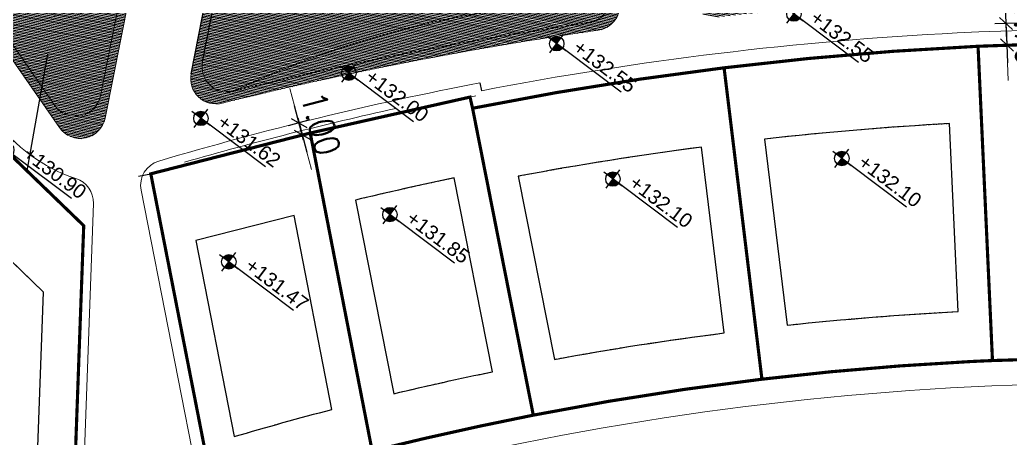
# Model space of a CAD drawing. Header units: inches. Extents: x 2 to 806, y 2 to 666.
# Drawn here: x 187.8 to 266.1, y 249.7 to 282.8 of the extents above; entities that cross this region are included whole.
import ezdxf
from ezdxf.enums import TextEntityAlignment as Align

# ---------------------------------------------------------------- set-up
doc = ezdxf.new("R2010")
doc.units = ezdxf.units.IN
doc.header["$MEASUREMENT"] = 0
for name, pattern in [('( Hidden )', [0.375, 0.25, -0.125]), ('ACAD_ISO04W100', [30, 24, -3, 0, -3]), ('DASHED', [0.75, 0.5, -0.25]), ('DASHED2', [0.375, 0.25, -0.125])]:
    doc.linetypes.add(name, pattern=pattern)
for name, color, linetype in [('.', 7, 'Continuous'), ('ASPHALT', 4, 'Continuous'), ('comments', 1, 'Continuous'), ('ELV2', 4, 'Continuous'), ('furniture', 8, 'Continuous'), ('pathway levels', 250, 'Continuous'), ('PAVEMENT', 2, 'Continuous'), ('sec line', 252, 'ACAD_ISO04W100'), ('set pack', 253, 'DASHED2'), ('V-NODE-TEXT', 11, 'Continuous')]:
    doc.layers.add(name, color=color, linetype=linetype)
doc.styles.add('AUC-2-5', font='romans.shx', dxfattribs={"width": 0.85})
doc.styles.add('SDC-TEXT', font='arial.ttf')
doc.dimstyles.new('AUC-750-N mtr', dxfattribs={"dimscale": 0.5625, "dimtxt": 3.5, "dimasz": 2.5, "dimexe": 2.5, "dimexo": 2, "dimgap": 1.2, "dimtad": 1, "dimzin": 1, "dimdsep": 46, "dimtxsty": 'AUC-2-5', "dimblk": 'AUC-DIMTICK', "dimcen": 1, "dimse1": 1, "dimse2": 1, "dimclrd": 1, "dimclre": 1, "dimclrt": 2, "dimadec": 0, "dimazin": 0, "dimtfac": 1, "dimtix": 1, "dimtmove": 2, "dimatfit": 3, "dimfxl": 1, "dimlwd": 0, "dimlwe": -1, "dimarcsym": 0})
pattern_1 = [(349.850078208, (-1019091.39202, 51543.46572), (0.022028057086, 0.123043751166), [])]

# ---------------------------------------------------------------- blocks, each defined once
blk = doc.blocks.new('*U294')
for points in [[(0, 1.02, 0.414214), (-1.02, 0), (0, 0)], [(0, -1.02, 0.414214), (1.02, 0), (0, 0)]]:
    blk.add_hatch(color=256).paths.add_polyline_path(points)
for p, q in [((0, -1.62), (0, 1.62)), ((1.62, 0), (-1.62, 0)), ((0, 0), (1.62, 0)), ((11.38, 0), (1.62, 0))]:
    blk.add_line(p, q)
blk.add_circle((0, 0), 1.02)
at = {"style": 'SDC-TEXT'}
blk.add_attdef('LEVEL', text='', height=2, dxfattribs=at).set_placement((2.24, 2.53), align=Align.TOP_LEFT)
blk.add_attdef('T.O.C.', (2.24, -2.56), '', height=2, dxfattribs=at)
blk = doc.blocks.new('*U296')
for points in [[(0, 1.02, 0.414214), (-1.02, 0), (0, 0)], [(0, -1.02, 0.414214), (1.02, 0), (0, 0)]]:
    blk.add_hatch(color=256).paths.add_polyline_path(points)
for p, q in [((0, -1.62), (0, 1.62)), ((1.62, 0), (-1.62, 0)), ((0, 0), (1.62, 0)), ((11.38, 0), (1.62, 0))]:
    blk.add_line(p, q)
blk.add_circle((0, 0), 1.02)
at = {"style": 'SDC-TEXT'}
blk.add_attdef('LEVEL', text='', height=2, dxfattribs=at).set_placement((2.24, 2.53), align=Align.TOP_LEFT)
blk.add_attdef('T.O.C.', (2.24, -2.56), '', height=2, dxfattribs=at)
blk = doc.blocks.new('*U290')
for points in [[(0, 1.02, 0.414214), (-1.02, 0), (0, 0)], [(0, -1.02, 0.414214), (1.02, 0), (0, 0)]]:
    blk.add_hatch(color=256).paths.add_polyline_path(points)
for p, q in [((0, -1.62), (0, 1.62)), ((1.62, 0), (-1.62, 0)), ((0, 0), (1.62, 0)), ((11.38, 0), (1.62, 0))]:
    blk.add_line(p, q)
blk.add_circle((0, 0), 1.02)
at = {"style": 'SDC-TEXT'}
blk.add_attdef('LEVEL', text='', height=2, dxfattribs=at).set_placement((2.24, 2.53), align=Align.TOP_LEFT)
blk.add_attdef('T.O.C.', (2.24, -2.56), '', height=2, dxfattribs=at)
blk = doc.blocks.new('*U292')
for points in [[(0, 1.02, 0.414214), (-1.02, 0), (0, 0)], [(0, -1.02, 0.414214), (1.02, 0), (0, 0)]]:
    blk.add_hatch(color=256).paths.add_polyline_path(points)
for p, q in [((0, -1.62), (0, 1.62)), ((1.62, 0), (-1.62, 0)), ((0, 0), (1.62, 0)), ((11.38, 0), (1.62, 0))]:
    blk.add_line(p, q)
blk.add_circle((0, 0), 1.02)
at = {"style": 'SDC-TEXT'}
blk.add_attdef('LEVEL', text='', height=2, dxfattribs=at).set_placement((2.24, 2.53), align=Align.TOP_LEFT)
blk.add_attdef('T.O.C.', (2.24, -2.56), '', height=2, dxfattribs=at)
blk = doc.blocks.new('*U159')
for points in [[(0, 1.02, 0.414214), (-1.02, 0), (0, 0)], [(0, -1.02, 0.414214), (1.02, 0), (0, 0)]]:
    blk.add_hatch(color=256).paths.add_polyline_path(points)
for p, q in [((0, -1.62), (0, 1.62)), ((1.62, 0), (-1.62, 0)), ((0, 0), (1.62, 0)), ((11.38, 0), (1.62, 0))]:
    blk.add_line(p, q)
blk.add_circle((0, 0), 1.02)
at = {"style": 'SDC-TEXT'}
blk.add_attdef('LEVEL', text='', height=2, dxfattribs=at).set_placement((2.24, 2.53), align=Align.TOP_LEFT)
blk.add_attdef('T.O.C.', (2.24, -2.56), '', height=2, dxfattribs=at)
blk = doc.blocks.new('*U160')
for points in [[(0, 1.02, 0.414214), (-1.02, 0), (0, 0)], [(0, -1.02, 0.414214), (1.02, 0), (0, 0)]]:
    blk.add_hatch(color=256).paths.add_polyline_path(points)
for p, q in [((0, -1.62), (0, 1.62)), ((1.62, 0), (-1.62, 0)), ((0, 0), (1.62, 0)), ((11.38, 0), (1.62, 0))]:
    blk.add_line(p, q)
blk.add_circle((0, 0), 1.02)
at = {"style": 'SDC-TEXT'}
blk.add_attdef('LEVEL', text='', height=2, dxfattribs=at).set_placement((2.24, 2.53), align=Align.TOP_LEFT)
blk.add_attdef('T.O.C.', (2.24, -2.56), '', height=2, dxfattribs=at)
blk = doc.blocks.new('*U161')
for points in [[(0, 1.02, 0.414214), (-1.02, 0), (0, 0)], [(0, -1.02, 0.414214), (1.02, 0), (0, 0)]]:
    blk.add_hatch(color=256).paths.add_polyline_path(points)
for p, q in [((0, -1.62), (0, 1.62)), ((1.62, 0), (-1.62, 0)), ((0, 0), (1.62, 0)), ((11.38, 0), (1.62, 0))]:
    blk.add_line(p, q)
blk.add_circle((0, 0), 1.02)
at = {"style": 'SDC-TEXT'}
blk.add_attdef('LEVEL', text='', height=2, dxfattribs=at).set_placement((2.24, 2.53), align=Align.TOP_LEFT)
blk.add_attdef('T.O.C.', (2.24, -2.56), '', height=2, dxfattribs=at)
blk = doc.blocks.new('*U157')
for points in [[(0, 1.02, 0.414214), (-1.02, 0), (0, 0)], [(0, -1.02, 0.414214), (1.02, 0), (0, 0)]]:
    blk.add_hatch(color=256).paths.add_polyline_path(points)
for p, q in [((0, -1.62), (0, 1.62)), ((1.62, 0), (-1.62, 0)), ((0, 0), (1.62, 0)), ((11.38, 0), (1.62, 0))]:
    blk.add_line(p, q)
blk.add_circle((0, 0), 1.02)
at = {"style": 'SDC-TEXT'}
blk.add_attdef('LEVEL', text='', height=2, dxfattribs=at).set_placement((2.24, 2.53), align=Align.TOP_LEFT)
blk.add_attdef('T.O.C.', (2.24, -2.56), '', height=2, dxfattribs=at)
blk = doc.blocks.new('*U435')
for points in [[(0, 1.02, 0.414214), (-1.02, 0), (0, 0)], [(0, -1.02, 0.414214), (1.02, 0), (0, 0)]]:
    blk.add_hatch(color=256).paths.add_polyline_path(points)
for p, q in [((0, -1.62), (0, 1.62)), ((1.62, 0), (-1.62, 0)), ((0, 0), (1.62, 0)), ((11.38, 0), (1.62, 0))]:
    blk.add_line(p, q)
blk.add_circle((0, 0), 1.02)
at = {"style": 'SDC-TEXT'}
blk.add_attdef('LEVEL', text='', height=2, dxfattribs=at).set_placement((2.24, 2.53), align=Align.TOP_LEFT)
blk.add_attdef('T.O.C.', (2.24, -2.56), '', height=2, dxfattribs=at)
blk = doc.blocks.new('AUC-DIMTICK')
at = {"color": 1}
for p, q in [((0, 0.63), (0, -0.63)), ((1, 0), (-1, 0)), ((-0.356, -0.356), (0.356, 0.356))]:
    blk.add_line(p, q, dxfattribs=at)
blk = doc.blocks.new('*D479')
at = {"layer": 'Defpoints', "color": 0, "linetype": 'ByBlock', "transparency": 16777216}
for p in [(210.19, 274.752), (210.121, 273.697), (210.447, 273.783)]:
    blk.add_point(p, dxfattribs=at)
at = {"layer": 'furniture', "color": 1, "linetype": 'ByBlock', "lineweight": 0, "transparency": 16777216}
for p, q in [((209.503, 276.025), (209.142, 277.384)), ((209.864, 274.666), (210.121, 273.697)), ((210.482, 272.337), (210.843, 270.978))]:
    blk.add_line(p, q, dxfattribs=at)
at = {"layer": 'furniture', "color": 1, "linetype": 'ByBlock', "lineweight": 0, "transparency": 16777216, "xscale": 1.40625, "yscale": 1.40625, "zscale": 1.40625}
for p, rotation in [((209.864, 274.666), 284.8676365160705), ((210.121, 273.697), 104.8676365160705)]:
    blk.add_blockref('AUC-DIMTICK', p, dxfattribs=dict(at, rotation=rotation))
at = {"layer": 'furniture', "color": 2, "linetype": 'ByBlock', "transparency": 16777216, "insert": (211.596, 274.607), "char_height": 1.9688, "attachment_point": 5, "rotation": 284.86764, "style": 'AUC-2-5'}
blk.add_mtext('1.00', dxfattribs=at)
blk = doc.blocks.new('*D480')
at = {"layer": 'Defpoints', "color": 0, "linetype": 'ByBlock', "transparency": 16777216}
for p in [(265.775, 282.529), (265.842, 280.829), (265.891, 280.831)]:
    blk.add_point(p, dxfattribs=at)
at = {"layer": 'furniture', "color": 1, "linetype": 'ByBlock', "lineweight": 0, "transparency": 16777216}
for p, q in [((265.77, 283.936), (265.714, 285.342)), ((265.825, 282.531), (265.891, 280.831)), ((265.947, 279.426), (266.002, 278.021))]:
    blk.add_line(p, q, dxfattribs=at)
at = {"layer": 'furniture', "color": 1, "linetype": 'ByBlock', "lineweight": 0, "transparency": 16777216, "xscale": 1.40625, "yscale": 1.40625, "zscale": 1.40625}
for p, rotation in [((265.825, 282.531), 272.2464600588868), ((265.891, 280.831), 92.2464600588868)]:
    blk.add_blockref('AUC-DIMTICK', p, dxfattribs=dict(at, rotation=rotation))
at = {"layer": 'furniture', "color": 2, "linetype": 'ByBlock', "transparency": 16777216, "insert": (267.516, 281.746), "char_height": 1.9688, "attachment_point": 5, "rotation": 272.24646, "style": 'AUC-2-5'}
blk.add_mtext('1.70', dxfattribs=at)

msp = doc.modelspace()

# ---------------------------------------------------------------- hatches: boundary and pattern name
at = {"layer": '.', "linetype": 'ByBlock', "true_color": 0x136734, "transparency": 33554633}
h = msp.add_hatch(dxfattribs=at)
h.set_pattern_fill('ANSI31', color=116, angle=-55.14992)
h.set_pattern_definition(pattern_1)
h.paths.add_polyline_path([(263.375, 286.7), (263.063, 294.597, 0.359882), (261.362, 296.496), (242.44, 299.346, 0.475052), (240.145, 297.261), (240.807, 284.94, 0.43336), (243.041, 283.061, -0.005145), (248.601, 283.665, -0.059499), (248.703, 283.756, -0.326149), (249.382, 283.741, -0.01116), (261.478, 284.623, 0.410927)])
h.paths.add_polyline_path([(260.747, 285.289, 0.014382), (243.669, 283.967, -0.429706), (241.459, 285.849), (240.89, 296.441, -0.475052), (243.185, 298.526), (260.686, 295.89, -0.359882), (262.386, 293.991), (262.648, 287.366, -0.411578)], flags=16)
h.paths.add_polyline_path([(249.897, 294.481, -0.043954), (249.819, 294.416, -1), (249.161, 295.362, -0.852648), (249.95, 294.543), (250.066, 294.456)], flags=0)
h.paths.add_polyline_path([(235.258, 284.084), (234.539, 298.911, 0.357349), (232.839, 300.792), (208.407, 304.472, 0.400744), (206.147, 302.883), (201.325, 278.559, 0.549309), (203.768, 276.228, -0.025537), (233.541, 282.007, 0.387473)])
h.paths.add_polyline_path([(232.815, 282.61, 0.024085), (204.661, 277.169, -0.548195), (202.225, 279.501), (206.704, 302.092, -0.400744), (208.964, 303.68), (232.168, 300.185, -0.357349), (233.867, 298.305), (234.528, 284.687, -0.386861)], flags=16)
h.paths.add_polyline_path([(216.32, 290.223, -1), (215.662, 291.168, -1)], flags=0)
h.paths.add_polyline_path([(190.541, 276.048), (181.25, 289.44, -0.02986), (180.58, 290.541, 0.031271), (180.675, 289.041), (190.907, 274.293, 0.662097), (194.512, 275.044), (200.111, 303.289, 0.414214), (198.538, 305.639), (191.884, 306.959, 0.01271), (191.783, 306.976, 0.655962), (180.675, 289.041, -0.179795), (179.397, 296.857, -0.422389), (191.682, 306.283, -0.01271), (191.747, 306.272), (197.715, 305.089, -0.414214), (199.288, 302.738), (194.146, 276.8, -0.662097)])
h.paths.add_polyline_path([(367.809, 211.193), (379.765, 194.026, 0.414352), (382.55, 193.528), (391.27, 199.607), (390.87, 200.181), (382.724, 194.503, -0.414352), (379.939, 195), (368.998, 210.711, -0.541229), (370.252, 213.816, 0.069063), (417.362, 230.094, -0.373736), (419.907, 229.458), (423.008, 225.028, -0.414783), (422.513, 222.241), (395.792, 203.612), (396.192, 203.038), (423.489, 222.068, 0.414783), (423.983, 224.855), (420.131, 230.358, 0.374686), (417.58, 230.991, -0.071377), (369.075, 214.3, 0.543066)])
h.paths.add_polyline_path([(216.763, 290.104), (221.797, 286.317), (222.834, 287.694), (217.8, 291.482)], flags=8)
edge = h.paths.add_edge_path(flags=17)
edge.add_line((400.253, 208.792), (395.864, 212.094))
edge = h.paths.add_edge_path(flags=17)
edge.add_arc((395.135, 212.643), 0.576, -55.14992, 304.85008)
edge = h.paths.add_edge_path(flags=17)
edge.add_line((395.864, 212.094), (394.406, 213.191))
edge = h.paths.add_edge_path(flags=17)
edge.add_line((395.135, 212.643), (395.864, 212.094))
edge = h.paths.add_edge_path(flags=17)
edge.add_line((394.587, 211.914), (395.684, 213.372))
h.paths.add_polyline_path([(395.908, 212.052), (400.941, 208.264), (401.978, 209.642), (396.945, 213.429)], flags=25)
h.paths.add_polyline_path([(399.422, 214.163), (402.902, 209.172), (405.325, 210.861), (401.845, 215.852)], flags=25)
at = {"layer": '.', "linetype": 'ByBlock', "transparency": 33554633}
h = msp.add_hatch(dxfattribs=at)
h.set_pattern_fill('ANSI31', color=34, angle=-55.14992)
h.set_pattern_definition(pattern_1)
h.paths.add_polyline_path([(232.815, 282.61, 0.341029), (234.517, 284.364, 0.105129), (204.661, 277.169, -0.024086)])
h.paths.add_polyline_path([(231.125, 293.263), (231.721, 297.219), (206.491, 301.019), (205.713, 297.091)])
h.paths.add_polyline_path([(233.936, 296.885), (233.887, 297.904), (206.686, 302.001), (206.491, 301.019)])
h.paths.add_polyline_path([(232.859, 298.059, 0.414214), (232.019, 299.196), (207.102, 302.95, 0.119918), (206.704, 302.092), (206.686, 302.001)])
h.paths.add_polyline_path([(232.019, 299.196, -0.414214), (232.859, 298.059), (233.887, 297.904), (233.867, 298.305, 0.357349), (232.168, 300.185), (208.964, 303.68, 0.267949), (207.102, 302.95)])
at = {"layer": '.', "linetype": 'ByBlock', "true_color": 0x105689, "transparency": 33554633}
h = msp.add_hatch(dxfattribs=at)
h.set_pattern_fill('ANSI31', color=146, angle=-55.14992)
h.set_pattern_definition(pattern_1)
h.paths.add_polyline_path([(190.541, 276.048, 0.662097), (194.146, 276.8), (198.938, 300.973), (191.56, 302.435, 0.085034), (190.885, 302.453, 0.372967), (180.58, 290.541, 0.02986), (181.25, 289.44)])
h.paths.add_polyline_path([(184.895, 288.252, -1), (183.743, 288.252, -1)], flags=16)
h.paths.add_polyline_path([(185.091, 287.661), (190.125, 283.873), (191.162, 285.251), (186.128, 289.039)], flags=24)
h = msp.add_hatch(dxfattribs=at)
h.set_pattern_fill('ANSI31', color=146, angle=-55.14992)
h.set_pattern_definition(pattern_1)
h.paths.add_polyline_path([(234.517, 284.364, 0.040429), (234.528, 284.687), (233.936, 296.885), (231.721, 297.219), (231.125, 293.263), (205.713, 297.091), (202.225, 279.501, 0.548116), (204.661, 277.169, -0.105129)])
h.paths.add_polyline_path([(215.415, 290.695, -1), (216.567, 290.695, -1)], flags=16)
h.paths.add_polyline_path([(216.763, 290.104), (221.797, 286.317), (222.834, 287.694), (217.8, 291.482)], flags=24)

# ---------------------------------------------------------------- linework, layer by layer
at = {"layer": 'ASPHALT', "lineweight": 0}
msp.add_arc((275.19, 13.236), 240.834, 81.23648, 106.08774, dxfattribs=at)
at = {"layer": 'comments', "color": 3, "linetype": 'ByBlock'}
for p, q in [((201.325, 278.559), (206.147, 302.883)), ((202.225, 279.501), (206.704, 302.092))]:
    msp.add_line(p, q, dxfattribs=at)
at = {"layer": 'comments', "color": 3, "linetype": 'ByBlock', "lineweight": 0}
msp.add_line((193.587, 268.287), (192.578, 240.509), dxfattribs=at)
for points in [[(224.168, 277.835, 0.024275), (198.761, 271.644, 0.386923), (197.366, 269.341), (202.168, 244.834)], [(217.53, 275.806, 0.016015), (200.805, 271.55)]]:
    msp.add_lwpolyline(points, format="xyb", dxfattribs=at)
at = {"layer": 'comments', "color": 3, "linetype": 'ByBlock'}
for points in [[(261.354, 274.606, 0.013949), (246.709, 273.386), (248.499, 258.644, -0.013756), (262.036, 259.717)], [(243.505, 258.027), (241.722, 272.751, 0.013949), (227.209, 270.44), (230.082, 255.938, -0.013762)], [(222.138, 270.3, 0.007622), (214.329, 268.551), (217.366, 253.219, -0.008105), (225.177, 254.953)], [(209.472, 267.335), (201.708, 265.353), (204.732, 249.818, -0.008129), (212.464, 251.969)], [(189.63, 261.264), (183.899, 266.81), (170.777, 257.706), (178.506, 246.566, 0.340529), (188.975, 243.237)]]:
    msp.add_lwpolyline(points, format="xyb", close=True, dxfattribs=at)
at = {"layer": 'comments', "color": 3, "linetype": 'ByBlock', "lineweight": 0}
for centre, radius, start, end in [((275.59, 12.661), 269.474, 92.90161, 100.97031), ((275.584, -12.741), 294.846, 81.91415, 92.65044)]:
    msp.add_arc(centre, radius, start, end, dxfattribs=at)
at = {"layer": 'PAVEMENT', "lineweight": 0}
for points in [[(180.675, 289.041, -0.655962), (191.783, 306.976, -0.01271), (191.884, 306.959), (198.538, 305.639, -0.414214), (200.111, 303.289), (194.512, 275.044, -0.662097), (190.907, 274.293), (180.675, 289.041)], [(181.25, 289.44, -0.655962), (191.682, 306.283, -0.01271), (191.747, 306.272), (197.715, 305.089, -0.414214), (199.288, 302.738), (194.146, 276.8, -0.662097), (190.541, 276.048), (181.25, 289.44)]]:
    msp.add_lwpolyline(points, format="xyb", dxfattribs=at)
msp.add_lwpolyline([(193.56, 273.843), (193.554, 273.815)], dxfattribs=at)
for centre, radius, start, end in [((236.51, 210.551), 73.839, 91.54653, 115.5522), ((275.184, -12.167), 297.806, 98.17921, 103.6982), ((275.184, -12.167), 297.106, 98.05722, 103.9085), ((196.048, 282.175), 12.517, 214.95098, 252.10951), ((275.19, 13.236), 242.834, 81.23648, 106.08774)]:
    msp.add_arc(centre, radius, start, end, dxfattribs=at)
at = {"layer": 'sec line'}
msp.add_line((195.202, 309.739), (188.33, 270.872), dxfattribs=at)
at = {"layer": 'set pack', "color": 1, "linetype": 'DASHED', "lineweight": 0, "ltscale": 70}
for p, q in [((223.869, 276.814), (210.119, 273.704)), ((210.12, 273.699), (198.568, 270.716))]:
    msp.add_line(p, q, dxfattribs=at)
at = {"layer": 'set pack', "linetype": 'DASHED', "lineweight": 0, "ltscale": 70}
for p, q in [((262.036, 259.717), (261.354, 274.606)), ((246.709, 273.386), (248.499, 258.644)), ((243.505, 258.027), (241.722, 272.751)), ((203.149, 245.026), (198.132, 270.631)), ((227.209, 270.44), (230.082, 255.938)), ((230.082, 255.938), (227.209, 270.44)), ((222.138, 270.3), (225.177, 254.953)), ((227.63, 255.453), (224.757, 269.954)), ((214.329, 268.551), (217.366, 253.219)), ((201.708, 265.353), (209.472, 267.335)), ((209.472, 267.335), (212.464, 251.969)), ((214.866, 252.73), (211.875, 268.073)), ((183.899, 266.81), (189.63, 261.264)), ((191.864, 240.145), (192.823, 266.524)), ((201.708, 265.353), (204.732, 249.818)), ((192.709, 263.385), (191.988, 243.544)), ((188.975, 243.237), (189.63, 261.264))]:
    msp.add_line(p, q, dxfattribs=at)
at = {"layer": 'set pack', "color": 1, "linetype": 'ByBlock', "lineweight": 0, "const_width": 0.25}
for points in [[(263.606, 280.732, 0.019074), (243.505, 279.026), (246.5, 254.367, -0.017032), (262.899, 255.758, -0.002877), (264.747, 255.843)], [(283.736, 280.925, 0.019043), (263.606, 280.732), (264.747, 255.843, -0.018995), (283.019, 255.942)]]:
    msp.add_lwpolyline(points, format="xyb", close=True, dxfattribs=at)
for points in [[(243.505, 279.026, 0.019083), (223.598, 275.822)], [(223.598, 275.822), (223.398, 276.707), (210.75, 273.86), (215.652, 248.682, -0.011777), (228.405, 251.519)], [(223.598, 275.822), (228.405, 251.519, -0.019003), (246.5, 254.367)], [(165.78, 257.891), (175.22, 244.286, 0.381395), (191.864, 240.145), (192.823, 266.524), (186.727, 272.423)]]:
    msp.add_lwpolyline(points, format="xyb", dxfattribs=at)
msp.add_lwpolyline([(215.652, 248.682), (210.75, 273.86), (198.132, 270.631), (203.149, 245.026), (207.899, 246.56)], close=True, dxfattribs=at)
at = {"layer": 'set pack', "linetype": 'ByBlock', "lineweight": 0}
msp.add_arc((185.636, 297.688), 39, 81.43429, 214.753, dxfattribs=at)
at = {"layer": 'set pack', "color": 1, "linetype": 'ByBlock', "lineweight": 0}
for centre, start, end in [((276.331, 11.604), 92.62292, 96.90759), ((276.255, 11.6), 88.32191, 92.60658), ((276.331, 11.604), 96.90587, 101.19054)]:
    msp.add_arc(centre, 269.429, start, end, dxfattribs=at)
at = {"layer": 'set pack', "linetype": '( Hidden )', "lineweight": 0, "ltscale": 0.25}
for centre, radius, start, end in [((275.906, 11.58), 263.429, 93.16668, 96.36345), ((275.877, 11.545), 263.429, 97.44963, 100.64641), ((275.583, 13.32), 262.478, 101.74853, 103.49544), ((274.765, 13.212), 246.834, 92.95594, 96.10843), ((274.736, 13.177), 246.834, 97.26879, 100.4225), ((274.758, 13.15), 246.834, 101.58764, 103.44519), ((274.76, 13.126), 246.834, 104.6184, 106.48129)]:
    msp.add_arc(centre, radius, start, end, dxfattribs=at)
at = {"layer": 'V-NODE-TEXT', "linetype": 'ByBlock'}
for p, q in [((224.168, 277.835), (224.309, 277.211)), ((223.398, 276.707), (223.598, 275.822)), ((197.151, 270.439), (198.132, 270.631))]:
    msp.add_line(p, q, dxfattribs=at)
at = {"layer": 'V-NODE-TEXT', "linetype": 'ByBlock', "lineweight": 0}
for centre, start, end in [((232.53, 284.59), 278.17921, 2.77717), ((233.26, 283.987), 278.05722, 2.77717), ((204.187, 279.112), 168.78686, 283.6982), ((203.287, 278.17), 168.78686, 283.9085), ((191.588, 268.36), 357.92006, 72.10951)]:
    msp.add_arc(centre, 2, start, end, dxfattribs=at)

# ---------------------------------------------------------------- block references
at = {"layer": 'ELV2', "color": 252}
ref = msp.add_blockref('*U294', (252.83, 271.85), dxfattribs=dict(at, xscale=0.5625047716006252, yscale=0.5625047716006252, zscale=0.5625047716006252, rotation=323.0401138320281))
ref.add_attrib('LEVEL', '+132.10', dxfattribs={"layer": '0', "height": 1.125, "rotation": 323.04011, "style": 'SDC-TEXT'}).set_placement((254.693, 272.23), align=Align.TOP_LEFT)
ref = msp.add_blockref('*U296', (234.709, 270.216), dxfattribs=dict(at, xscale=0.5625047716006252, yscale=0.5625047716006252, zscale=0.5625047716006252, rotation=323.0401138320281))
ref.add_attrib('LEVEL', '+132.10', dxfattribs={"layer": '0', "height": 1.125, "rotation": 323.04011, "style": 'SDC-TEXT'}).set_placement((236.572, 270.596), align=Align.TOP_LEFT)
ref = msp.add_blockref('*U290', (217.06, 267.402), dxfattribs=dict(at, xscale=0.5625047716006252, yscale=0.5625047716006252, zscale=0.5625047716006252, rotation=323.0401138320281))
ref.add_attrib('LEVEL', '+131.85', dxfattribs={"layer": '0', "height": 1.125, "rotation": 323.04011, "style": 'SDC-TEXT'}).set_placement((218.923, 267.783), align=Align.TOP_LEFT)
ref = msp.add_blockref('*U292', (204.308, 263.66), dxfattribs=dict(at, xscale=0.5625047716006252, yscale=0.5625047716006252, zscale=0.5625047716006252, rotation=323.0401138320281))
ref.add_attrib('LEVEL', '+131.47', dxfattribs={"layer": '0', "height": 1.125, "rotation": 323.04011, "style": 'SDC-TEXT'}).set_placement((206.171, 264.041), align=Align.TOP_LEFT)
at = {"layer": 'pathway levels', "color": 252}
ref = msp.add_blockref('*U159', (249.032, 283.284), dxfattribs=dict(at, xscale=0.5625047716006252, yscale=0.5625047716006252, zscale=0.5625047716006252, rotation=323.0401138320281))
ref.add_attrib('LEVEL', '+132.55', dxfattribs={"layer": '0', "height": 1.125, "rotation": 323.04011, "style": 'SDC-TEXT'}).set_placement((250.895, 283.664), align=Align.TOP_LEFT)
ref = msp.add_blockref('*U160', (230.257, 280.935), dxfattribs=dict(at, xscale=0.5625047716006252, yscale=0.5625047716006252, zscale=0.5625047716006252, rotation=323.0401138320281))
ref.add_attrib('LEVEL', '+132.55', dxfattribs={"layer": '0', "height": 1.125, "rotation": 323.04011, "style": 'SDC-TEXT'}).set_placement((232.12, 281.316), align=Align.TOP_LEFT)
ref = msp.add_blockref('*U161', (213.809, 278.605), dxfattribs=dict(at, xscale=0.5625047716006252, yscale=0.5625047716006252, zscale=0.5625047716006252, rotation=323.0401138320281))
ref.add_attrib('LEVEL', '+132.00', dxfattribs={"layer": '0', "height": 1.125, "rotation": 323.04011, "style": 'SDC-TEXT'}).set_placement((215.673, 278.986), align=Align.TOP_LEFT)
ref = msp.add_blockref('*U157', (202.101, 275.023), dxfattribs=dict(at, xscale=0.5625047716006252, yscale=0.5625047716006252, zscale=0.5625047716006252, rotation=323.0401138320281))
ref.add_attrib('LEVEL', '+131.62', dxfattribs={"layer": '0', "height": 1.125, "rotation": 323.04011, "style": 'SDC-TEXT'}).set_placement((203.964, 275.404), align=Align.TOP_LEFT)
ref = msp.add_blockref('*U435', (186.729, 272.523), dxfattribs=dict(at, xscale=0.5625047716006252, yscale=0.5625047716006252, zscale=0.5625047716006252, rotation=323.0401138320281))
ref.add_attrib('LEVEL', '+130.90', dxfattribs={"layer": '0', "height": 1.125, "rotation": 323.04011, "style": 'SDC-TEXT'}).set_placement((188.592, 272.904), align=Align.TOP_LEFT)

# ---------------------------------------------------------------- dimensions: what is measured, and where the dimension line sits
at = {"layer": 'furniture', "linetype": 'ByBlock'}
for p1, p2, distance, picture, middle in [((265.775, 282.529), (265.842, 280.829), 0.05, '*D480', (267.516, 281.746)), ((210.19, 274.752), (210.447, 273.783), -0.337, '*D479', (211.596, 274.607))]:
    dim = msp.add_aligned_dim(p1=p1, p2=p2, distance=distance, dimstyle='AUC-750-N mtr', dxfattribs=at)
    dim.commit()
    dim.dimension.update_dxf_attribs({"geometry": picture, "text_midpoint": middle})

doc.saveas('drawing.dxf')
